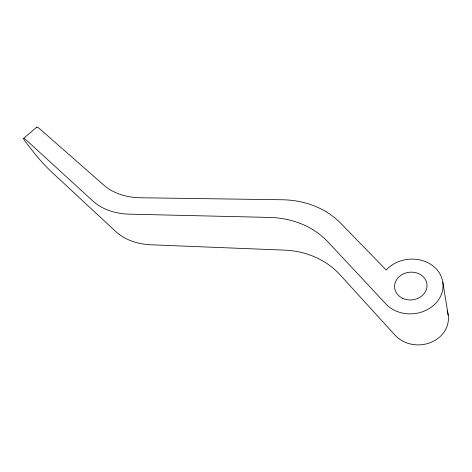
<?xml version="1.0" encoding="UTF-8"?>
<svg xmlns="http://www.w3.org/2000/svg" width="472" height="472" viewBox="0 0 472 472"><rect width="100%" height="100%" fill="white"/><g stroke="black" fill="none" stroke-linecap="round" stroke-linejoin="round"><path stroke-width="0.71" d="M23.6 138.355L36.775 127.169M442.848 282.415L448.217 315.219M36.751 127.629A18.219 1.853 48.3 0 1 40.433 129.458L103.875 185.166A78.665 54.899 -29.3 0 0 140.904 197.774L282.108 199.756A95.043 80.051 -26.8 0 1 340.819 223.374L386.208 270.008A31.996 27.346 -5.8 0 1 432.989 265.937A31.996 27.346 -5.8 0 1 432.653 306.133A31.996 27.346 -5.8 0 1 385.925 304.009L328.229 242.189A95.987 81.727 -29.7 0 0 269.571 217.427L129.765 214.17A79.42 55.926 -30.4 0 1 92.748 200.901L27.099 140.803A18.296 1.481 48.1 0 0 27.258 144.107L34.078 152.798A17.995 1.446 48 0 0 50.893 171.283L115.481 231.286A75.296 55.336 -30.5 0 0 151.211 244.803L284.433 250.13A90.016 79.137 -29.8 0 1 340.212 274.952L395.005 335.144A29.954 26.231 -2.2 0 0 432.34 341.793A29.954 26.231 -2.2 0 0 447.167 310.836M402.669 298.316A16.255 13.889 -5.8 0 0 427.03 285.631A16.255 13.889 -5.8 0 0 402.693 274.226A16.255 13.889 -5.8 0 0 402.669 298.316"/></g></svg>
